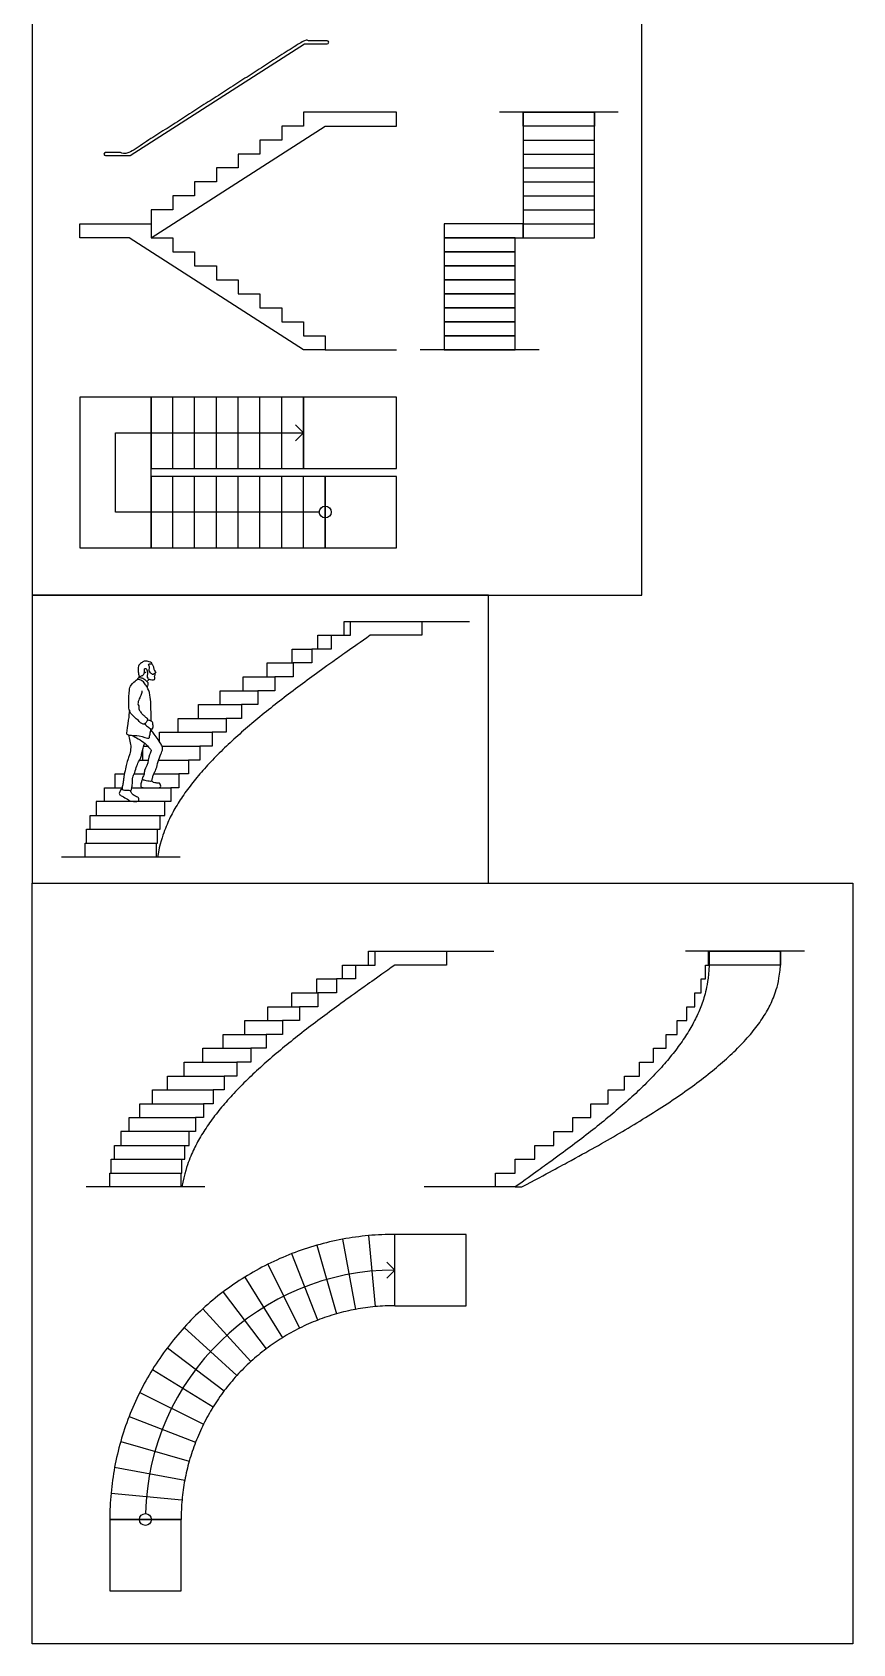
# Model space of a CAD drawing. Header units: millimetres. Extents: x 0.1 to 56.8, y -0.4 to 40.2.
# Drawn here: x 14.8 to 25.33, y 0.09 to 20.76 of the extents above; entities that cross this region are included whole.
import ezdxf

# ---------------------------------------------------------------- set-up
doc = ezdxf.new("R2010")
doc.units = ezdxf.units.MM
for name, color, linetype, true_color in [('AG-BUILDINGS', 7, 'Continuous', 0x66ccff), ('AG-DETAIL-DIAGRAM', 7, 'Continuous', 0xccff66), ('AG-DETAILS', 7, 'Continuous', 0x66ffff), ('AG-DIAGRAM', 7, 'Continuous', 0xfecc66), ('AG-PEOPLE', 7, 'Continuous', 0xfc6666), ('X-VPRT', 6, 'Continuous', 0xff00ff)]:
    doc.layers.add(name, color=color, linetype=linetype, true_color=true_color)

msp = doc.modelspace()

# ---------------------------------------------------------------- linework, layer by layer
at = {"layer": 'AG-BUILDINGS'}
for p, q in [((16.231, 11.604), (16.282, 11.604)), ((16.179, 11.426), (16.29, 11.426)), ((16.219, 11.426), (16.219, 11.567)), ((16.108, 11.248), (16.236, 11.248)), ((23.476, 8.972), (23.488, 8.972))]:
    msp.add_line(p, q, dxfattribs=at)
for points in [[(21.1, 19.738), (22.014, 19.738), (22.014, 19.558), (21.1, 19.558)], [(21.1, 18.303), (21.1, 18.124), (22.014, 18.124), (22.014, 18.303), (22.014, 18.483), (22.014, 18.662), (22.014, 18.841), (22.014, 19.021), (22.014, 19.2), (22.014, 19.379), (22.014, 19.558), (22.014, 19.738), (21.1, 19.738), (21.1, 19.558), (21.1, 19.379), (21.1, 19.2), (21.1, 19.021), (21.1, 18.841), (21.1, 18.662), (21.1, 18.483)], [(18.56, 16.69), (18.28, 16.69), (16.045, 18.124), (15.41, 18.124), (15.41, 18.303), (16.325, 18.303), (16.325, 18.124), (16.604, 18.124), (16.604, 17.945), (16.883, 17.945), (16.883, 17.766), (17.163, 17.766), (17.163, 17.586), (17.442, 17.586), (17.442, 17.407), (17.722, 17.407), (17.722, 17.228), (18.001, 17.228), (18.001, 17.048), (18.28, 17.048), (18.28, 16.869), (18.56, 16.869)], [(20.084, 18.303), (20.084, 18.124), (21.1, 18.124), (21.1, 18.303)], [(20.084, 18.124), (20.084, 17.945), (20.998, 17.945), (20.998, 18.124)], [(20.084, 17.945), (20.084, 17.766), (20.998, 17.766), (20.998, 17.945)], [(20.084, 17.766), (20.084, 17.586), (20.998, 17.586), (20.998, 17.766)], [(20.084, 17.586), (20.084, 17.407), (20.998, 17.407), (20.998, 17.586)], [(20.084, 17.407), (20.084, 17.228), (20.998, 17.228), (20.998, 17.407)], [(20.084, 17.228), (20.084, 17.048), (20.998, 17.048), (20.998, 17.228)], [(20.084, 17.048), (20.084, 16.869), (20.998, 16.869), (20.998, 17.048)], [(20.084, 16.869), (20.084, 16.69), (20.998, 16.69), (20.998, 16.869)], [(15.41, 14.15), (16.325, 14.15), (16.325, 16.08), (15.41, 16.08)], [(18.28, 15.166), (18.28, 16.08), (16.325, 16.08), (16.325, 15.166)], [(18.56, 15.064), (16.325, 15.064), (16.325, 14.15), (18.56, 14.15)], [(23.488, 8.972), (24.402, 8.972), (24.402, 8.795), (23.488, 8.795)]]:
    msp.add_lwpolyline(points, close=True, dxfattribs=at)
for points in [[(16.604, 15.166), (16.604, 16.08)], [(16.883, 15.166), (16.883, 16.08)], [(17.163, 15.166), (17.163, 16.08)], [(17.442, 15.166), (17.442, 16.08)], [(17.722, 15.166), (17.722, 16.08)], [(18.001, 15.166), (18.001, 16.08)], [(16.604, 14.15), (16.604, 15.064)], [(16.883, 14.15), (16.883, 15.064)], [(17.163, 14.15), (17.163, 15.064)], [(17.442, 14.15), (17.442, 15.064)], [(17.722, 14.15), (17.722, 15.064)], [(18.001, 14.15), (18.001, 15.064)], [(18.28, 14.15), (18.28, 15.064)], [(18.466, 12.848), (18.466, 13.026), (18.634, 13.026), (18.634, 12.848), (18.387, 12.848)], [(18.634, 13.026), (18.885, 13.026), (18.885, 13.204)], [(18.137, 12.671), (18.137, 12.848), (18.387, 12.848), (18.387, 12.671), (18.147, 12.671)], [(17.817, 12.493), (17.817, 12.671), (18.147, 12.671), (18.147, 12.493), (17.915, 12.493)], [(17.508, 12.315), (17.508, 12.493), (17.915, 12.493), (17.915, 12.315), (17.694, 12.315)], [(17.213, 12.137), (17.213, 12.315), (17.694, 12.315), (17.694, 12.137), (17.485, 12.137)], [(16.934, 11.959), (16.934, 12.137), (17.485, 12.137), (17.485, 11.959), (17.29, 11.959)], [(16.674, 11.782), (16.674, 11.959), (17.29, 11.959), (17.29, 11.782), (17.111, 11.782)], [(16.435, 11.661), (16.435, 11.782), (17.111, 11.782), (17.111, 11.604), (16.949, 11.604)], [(16.467, 11.604), (16.949, 11.604), (16.949, 11.426), (16.806, 11.426)], [(16.421, 11.426), (16.806, 11.426), (16.806, 11.248), (16.682, 11.248)], [(15.864, 11.07), (15.864, 11.248), (15.983, 11.248)], [(16.361, 11.248), (16.682, 11.248), (16.682, 11.07), (16.58, 11.07)], [(15.727, 10.893), (15.727, 11.07), (15.954, 11.07)], [(16.079, 11.07), (16.58, 11.07), (16.58, 10.893), (16.5, 10.893)], [(15.543, 10.537), (15.543, 10.715), (16.441, 10.715), (16.5, 10.715), (16.5, 10.893), (15.62, 10.893), (15.62, 10.715)], [(15.496, 10.359), (15.496, 10.537), (16.406, 10.537), (16.441, 10.537), (16.441, 10.715)], [(16.395, 10.181), (15.48, 10.181), (15.48, 10.359), (16.395, 10.359), (16.406, 10.359), (16.406, 10.537)], [(18.95, 8.795), (19.201, 8.795), (19.201, 8.972)], [(24.402, 8.795), (24.402, 8.972), (23.488, 8.972)], [(18.782, 8.617), (18.782, 8.795), (18.95, 8.795), (18.95, 8.617), (18.703, 8.617)], [(18.453, 8.439), (18.453, 8.617), (18.703, 8.617), (18.703, 8.439), (18.463, 8.439)], [(18.132, 8.261), (18.132, 8.439), (18.463, 8.439), (18.463, 8.261), (18.231, 8.261)], [(17.528, 7.906), (17.528, 8.083), (18.01, 8.083), (18.01, 7.906), (17.801, 7.906)], [(17.823, 8.083), (17.823, 8.261), (18.231, 8.261), (18.231, 8.083), (18.01, 8.083)], [(17.25, 7.728), (17.25, 7.906), (17.801, 7.906), (17.801, 7.728), (17.606, 7.728)], [(16.99, 7.55), (16.99, 7.728), (17.606, 7.728), (17.606, 7.55), (17.427, 7.55)], [(16.751, 7.372), (16.751, 7.55), (17.427, 7.55), (17.427, 7.372), (17.265, 7.372)], [(16.535, 7.194), (16.535, 7.372), (17.265, 7.372), (17.265, 7.194), (17.121, 7.194)], [(16.344, 7.017), (16.344, 7.194), (17.121, 7.194), (17.121, 7.017), (16.998, 7.017)], [(16.043, 6.661), (16.043, 6.839), (16.896, 6.839), (16.896, 6.661), (16.815, 6.661)], [(16.18, 6.839), (16.18, 7.017), (16.998, 7.017), (16.998, 6.839), (16.896, 6.839)], [(15.858, 6.305), (15.858, 6.483), (16.757, 6.483), (16.815, 6.483), (16.815, 6.661), (15.936, 6.661), (15.936, 6.483)], [(15.812, 6.128), (15.812, 6.305), (16.722, 6.305), (16.757, 6.305), (16.757, 6.483)], [(16.711, 5.95), (15.796, 5.95), (15.796, 6.128), (16.711, 6.128), (16.722, 6.128), (16.722, 6.305)], [(20.998, 5.95), (20.744, 5.95)], [(20.998, 5.95), (21.082, 5.95)], [(18.453, 5.201), (18.703, 4.321)], [(18.782, 5.278), (18.95, 4.379)], [(19.116, 5.325), (19.201, 4.414)], [(19.454, 4.426), (19.454, 5.34)], [(18.463, 4.241), (18.132, 5.093)], [(17.528, 4.792), (18.01, 4.015)], [(17.823, 4.957), (18.231, 4.138)], [(17.25, 4.601), (17.801, 3.872)], [(16.99, 4.386), (17.606, 3.71)], [(16.751, 4.147), (17.427, 3.531)], [(16.535, 3.887), (17.265, 3.336)], [(16.344, 3.608), (17.121, 3.127)], [(16.18, 3.313), (16.998, 2.905)], [(16.043, 3.004), (16.896, 2.674)], [(15.936, 2.684), (16.815, 2.433)], [(15.858, 2.355), (16.757, 2.187)], [(15.812, 2.02), (16.722, 1.936)], [(15.796, 1.683), (16.711, 1.683)]]:
    msp.add_lwpolyline(points, dxfattribs=at)
for radius, start, end in [(3.658, 105.8824, 111.1765), (3.658, 100.5882, 105.8824), (3.658, 95.2941, 100.5882), (3.658, 90, 95.2941), (3.658, 111.1765, 116.4706), (3.658, 121.7647, 127.0588), (3.658, 116.4706, 121.7647), (3.658, 127.0588, 132.3529), (3.658, 132.3529, 137.6471), (2.743, 100.5882, 105.8824), (2.743, 95.2941, 100.5882), (2.743, 90, 95.2941), (3.658, 137.6471, 142.9412), (2.743, 116.4706, 121.7647), (2.743, 111.1765, 116.4706), (2.743, 105.8824, 111.1765), (2.743, 121.7647, 127.0588), (3.658, 142.9412, 148.2353), (2.743, 127.0588, 132.3529), (3.658, 148.2353, 153.5294), (2.743, 137.6471, 142.9412), (2.743, 132.3529, 137.6471), (3.658, 153.5294, 158.8235), (2.743, 142.9412, 148.2353), (2.743, 148.2353, 153.5294), (3.658, 158.8235, 164.1176), (2.743, 153.5294, 158.8235), (3.658, 164.1176, 169.4118), (2.743, 158.8235, 164.1176), (3.658, 169.4118, 174.7059), (2.743, 164.1176, 169.4118), (2.743, 169.4118, 174.7059), (3.658, 174.7059, 180), (2.743, 174.7059, 180)]:
    msp.add_arc((19.454, 1.683), radius, start, end, dxfattribs=at)
for points in [[(18.801, 13.026), (18.801, 13.085), (18.801, 13.145), (18.801, 13.204), (18.829, 13.204), (18.857, 13.204), (18.885, 13.204), (18.969, 13.204), (19.054, 13.204), (19.138, 13.204), (19.443, 13.204), (19.748, 13.204), (19.799, 13.204), (19.799, 13.145), (19.799, 13.085), (19.799, 13.026), (19.748, 13.026), (19.443, 13.026), (19.138, 13.026), (18.885, 12.848), (18.634, 12.671), (18.387, 12.493), (18.147, 12.315), (17.915, 12.137), (17.694, 11.959), (17.485, 11.782), (17.29, 11.604), (17.111, 11.426), (16.949, 11.248), (16.806, 11.07), (16.682, 10.893), (16.58, 10.715), (16.5, 10.537), (16.441, 10.359), (16.406, 10.181), (16.403, 10.181), (16.399, 10.181), (16.395, 10.181), (16.395, 10.241), (16.395, 10.3), (16.395, 10.359)], [(19.116, 8.795), (19.116, 8.854), (19.116, 8.913), (19.116, 8.972), (19.144, 8.972), (19.173, 8.972), (19.201, 8.972), (19.285, 8.972), (19.369, 8.972), (19.454, 8.972), (19.759, 8.972), (20.063, 8.972), (20.115, 8.972), (20.115, 8.913), (20.115, 8.854), (20.115, 8.795), (20.063, 8.795), (19.759, 8.795), (19.454, 8.795), (19.201, 8.617), (18.95, 8.439), (18.703, 8.261), (18.463, 8.083), (18.231, 7.906), (18.01, 7.728), (17.801, 7.55), (17.606, 7.372), (17.427, 7.194), (17.265, 7.017), (17.121, 6.839), (16.998, 6.661), (16.896, 6.483), (16.815, 6.305), (16.757, 6.128), (16.722, 5.95), (16.718, 5.95), (16.714, 5.95), (16.711, 5.95), (16.711, 6.009), (16.711, 6.068), (16.711, 6.128)]]:
    msp.add_open_spline(points, degree=3, knots=[0, 0, 0, 0, 0.583333, 0.583333, 0.583333, 0.860138, 0.860138, 0.860138, 1.690554, 1.690554, 1.690554, 4.690554, 4.690554, 4.690554, 5.273887, 5.273887, 5.273887, 8.273887, 8.273887, 8.273887, 9.220698, 10.167508, 11.114319, 12.061129, 13.00794, 13.95475, 14.901561, 15.848371, 16.795182, 17.741992, 18.688803, 19.635613, 20.582424, 21.529234, 21.529234, 21.529234, 21.567627, 21.567627, 21.567627, 22.15096, 22.15096, 22.15096, 22.15096], dxfattribs=at)
for points, degree in [([(23.476, 8.795), (23.476, 8.884), (23.476, 8.972)], 2), ([(23.488, 8.972), (23.488, 8.884), (23.488, 8.795)], 2), ([(23.488, 8.795), (23.476, 8.617), (23.441, 8.439), (23.383, 8.261), (23.302, 8.083), (23.2, 7.906), (23.077, 7.728), (22.934, 7.55), (22.772, 7.372), (22.593, 7.194), (22.398, 7.017), (22.189, 6.839), (21.967, 6.661), (21.735, 6.483), (21.495, 6.305), (21.248, 6.128), (20.998, 5.95)], 3), ([(21.082, 5.95), (21.417, 6.128), (21.745, 6.305), (22.066, 6.483), (22.375, 6.661), (22.67, 6.839), (22.949, 7.017), (23.209, 7.194), (23.447, 7.372), (23.663, 7.55), (23.854, 7.728), (24.019, 7.906), (24.155, 8.083), (24.262, 8.261), (24.34, 8.439), (24.386, 8.617), (24.402, 8.795)], 3), ([(23.441, 8.617), (23.441, 8.706), (23.441, 8.795)], 2), ([(23.441, 8.795), (23.458, 8.795), (23.476, 8.795)], 2), ([(23.383, 8.439), (23.383, 8.528), (23.383, 8.617)], 2), ([(23.383, 8.617), (23.412, 8.617), (23.441, 8.617)], 2), ([(23.302, 8.261), (23.302, 8.35), (23.302, 8.439)], 2), ([(23.302, 8.439), (23.343, 8.439), (23.383, 8.439)], 2), ([(23.077, 7.906), (23.077, 7.995), (23.077, 8.083)], 2), ([(23.077, 8.083), (23.138, 8.083), (23.2, 8.083)], 2), ([(23.2, 8.083), (23.2, 8.172), (23.2, 8.261)], 2), ([(23.2, 8.261), (23.251, 8.261), (23.302, 8.261)], 2), ([(22.934, 7.728), (22.934, 7.817), (22.934, 7.906)], 2), ([(22.934, 7.906), (23.005, 7.906), (23.077, 7.906)], 2), ([(22.772, 7.55), (22.772, 7.639), (22.772, 7.728)], 2), ([(22.772, 7.728), (22.853, 7.728), (22.934, 7.728)], 2), ([(22.593, 7.372), (22.593, 7.461), (22.593, 7.55)], 2), ([(22.593, 7.55), (22.682, 7.55), (22.772, 7.55)], 2), ([(22.398, 7.194), (22.398, 7.283), (22.398, 7.372)], 2), ([(22.398, 7.372), (22.495, 7.372), (22.593, 7.372)], 2), ([(22.189, 7.017), (22.189, 7.106), (22.189, 7.194)], 2), ([(22.189, 7.194), (22.293, 7.194), (22.398, 7.194)], 2), ([(21.735, 6.661), (21.735, 6.75), (21.735, 6.839)], 2), ([(21.735, 6.839), (21.851, 6.839), (21.967, 6.839)], 2), ([(21.967, 6.839), (21.967, 6.928), (21.967, 7.017)], 2), ([(21.967, 7.017), (22.078, 7.017), (22.189, 7.017)], 2), ([(21.495, 6.483), (21.495, 6.572), (21.495, 6.661)], 2), ([(21.495, 6.661), (21.615, 6.661), (21.735, 6.661)], 2), ([(21.248, 6.305), (21.248, 6.394), (21.248, 6.483)], 2), ([(21.248, 6.483), (21.372, 6.483), (21.495, 6.483)], 2), ([(20.998, 6.128), (20.998, 6.217), (20.998, 6.305)], 2), ([(20.998, 6.305), (21.123, 6.305), (21.248, 6.305)], 2), ([(20.744, 5.95), (20.744, 6.039), (20.744, 6.128)], 2), ([(20.744, 6.128), (20.871, 6.128), (20.998, 6.128)], 2)]:
    msp.add_open_spline(points, degree=degree, dxfattribs=at)
at = {"layer": 'AG-DETAIL-DIAGRAM'}
for points in [[(21.1, 19.379), (22.014, 19.379)], [(21.1, 19.2), (22.014, 19.2)], [(21.1, 19.021), (22.014, 19.021)], [(21.1, 18.841), (22.014, 18.841)], [(21.1, 18.662), (22.014, 18.662)], [(21.1, 18.483), (22.014, 18.483)], [(21.1, 18.303), (22.014, 18.303)], [(19.454, 4.426), (20.368, 4.426), (20.368, 5.34), (19.454, 5.34)]]:
    msp.add_lwpolyline(points, dxfattribs=at)
for points in [[(19.474, 15.166), (19.474, 16.08), (18.28, 16.08), (18.28, 15.166)], [(19.474, 14.15), (19.474, 15.064), (18.56, 15.064), (18.56, 14.15)], [(16.711, 0.768), (16.711, 1.683), (15.796, 1.683), (15.796, 0.768)]]:
    msp.add_lwpolyline(points, close=True, dxfattribs=at)
at = {"layer": 'AG-DETAILS'}
for points in [[(15.74, 19.18), (16.056, 19.18), (18.292, 20.614), (18.585, 20.614)], [(16.325, 18.124), (18.56, 19.558), (19.474, 19.558), (19.474, 19.738), (18.28, 19.738), (18.28, 19.558), (18.001, 19.558), (18.001, 19.379), (17.722, 19.379), (17.722, 19.2), (17.442, 19.2), (17.442, 19.021), (17.163, 19.021), (17.163, 18.841), (16.883, 18.841), (16.883, 18.662), (16.604, 18.662), (16.604, 18.483), (16.325, 18.483), (16.325, 18.303)], [(18.179, 15.725), (18.28, 15.623), (18.179, 15.521)], [(18.484, 14.607), (15.867, 14.607), (15.867, 15.623), (18.28, 15.623)], [(19.352, 4.781), (19.454, 4.883), (19.352, 4.985)]]:
    msp.add_lwpolyline(points, dxfattribs=at)
for centre in [(18.56, 14.607), (16.253, 1.683)]:
    msp.add_circle(centre, 0.0762, dxfattribs=at)
for centre, radius, start, end in [((18.585, 20.633), 0.0191, 270, 90), ((15.74, 19.199), 0.0191, 90, 270), ((19.454, 1.683), 3.2, 90, 178.6358)]:
    msp.add_arc(centre, radius, start, end, dxfattribs=at)
msp.add_open_spline([(18.585, 20.652), (18.433, 20.652), (18.28, 20.652), (17.163, 19.935), (16.045, 19.218), (15.893, 19.218), (15.74, 19.218)], degree=2, knots=[-12.032196, -12.032196, -12.032196, -7.624213, -7.624213, 0, 0, 2.083333, 2.083333, 2.083333], dxfattribs=at)
at = {"layer": 'AG-DIAGRAM'}
for points in [[(22.319, 19.738), (20.795, 19.738)], [(18.56, 16.69), (19.474, 16.69)], [(21.303, 16.69), (19.779, 16.69)], [(19.799, 13.204), (20.409, 13.204)], [(16.7, 10.181), (15.176, 10.181)], [(20.115, 8.972), (20.725, 8.972)], [(24.707, 8.972), (23.183, 8.972)], [(17.015, 5.95), (15.491, 5.95)], [(20.744, 5.95), (19.83, 5.95)]]:
    msp.add_lwpolyline(points, dxfattribs=at)
at = {"layer": 'AG-PEOPLE'}
for points, knots in [([(16.263, 12.546), (16.257, 12.546), (16.243, 12.549), (16.241, 12.564), (16.238, 12.597), (16.257, 12.604), (16.268, 12.593), (16.275, 12.571), (16.279, 12.551), (16.279, 12.525), (16.27, 12.5), (16.281, 12.476), (16.299, 12.461), (16.333, 12.452), (16.378, 12.453), (16.375, 12.488), (16.367, 12.502), (16.38, 12.517), (16.377, 12.53), (16.377, 12.539), (16.361, 12.536), (16.352, 12.518), (16.334, 12.53), (16.32, 12.546), (16.297, 12.568), (16.303, 12.603), (16.309, 12.613), (16.303, 12.629), (16.286, 12.654), (16.304, 12.661), (16.329, 12.657), (16.343, 12.671), (16.284, 12.697), (16.238, 12.696), (16.201, 12.672), (16.151, 12.631), (16.163, 12.561), (16.166, 12.506), (16.187, 12.495), (16.2, 12.509), (16.222, 12.508), (16.23, 12.53), (16.241, 12.543), (16.246, 12.551)], [0, 0, 0, 0, 0.243036, 0.459734, 0.777775, 0.995429, 1.207912, 1.480443, 1.741896, 2.035524, 2.324188, 2.60469, 2.878853, 3.226385, 3.573204, 3.869819, 4.098679, 4.3296, 4.542357, 4.687326, 4.891612, 5.125079, 5.351625, 5.62491, 5.940552, 6.265809, 6.456269, 6.692548, 6.979641, 7.184393, 7.477861, 7.65423, 8.075499, 8.473531, 8.845679, 9.284247, 9.760008, 10.176783, 10.40775, 10.640091, 10.893978, 11.149483, 11.446646, 11.446646, 11.446646, 11.446646]), ([(16.333, 12.662), (16.336, 12.66), (16.343, 12.656), (16.355, 12.62), (16.362, 12.6), (16.361, 12.581), (16.377, 12.564), (16.39, 12.55), (16.38, 12.54), (16.375, 12.537)], [0, 0, 0, 0, 0.188868, 0.535466, 0.809065, 1.045413, 1.31935, 1.549703, 1.779596, 1.779596, 1.779596, 1.779596]), ([(16.209, 12.315), (16.207, 12.299), (16.201, 12.267), (16.172, 12.211), (16.162, 12.177), (16.153, 12.144), (16.171, 12.122), (16.165, 12.08), (16.189, 12.044), (16.205, 12.021), (16.231, 11.998), (16.262, 11.972), (16.279, 11.953), (16.285, 11.933), (16.259, 11.91), (16.242, 11.879), (16.201, 11.89), (16.176, 11.923), (16.122, 11.965), (16.093, 11.997), (16.055, 12.03), (16.039, 12.094), (16.037, 12.163), (16.043, 12.323), (16.061, 12.387), (16.135, 12.453), (16.149, 12.459), (16.156, 12.463)], [0, 0, 0, 0, 0.402973, 0.851098, 1.199596, 1.519165, 1.804765, 2.167516, 2.537368, 2.840665, 3.178122, 3.545838, 3.83451, 4.071058, 4.399861, 4.719956, 5.055084, 5.426983, 5.899491, 6.279934, 6.675427, 7.122667, 7.614343, 8.329385, 8.816367, 9.360405, 9.635426, 9.635426, 9.635426, 9.635426]), ([(16.156, 12.463), (16.159, 12.457), (16.186, 12.455), (16.23, 12.431), (16.261, 12.385), (16.276, 12.355), (16.283, 12.393), (16.287, 12.422), (16.262, 12.442), (16.224, 12.48), (16.171, 12.484), (16.158, 12.481), (16.153, 12.467), (16.156, 12.463)], [0, 0, 0, 0, 0.303625, 0.715406, 1.15557, 1.407912, 1.705071, 2.015842, 2.32261, 2.747064, 3.153517, 3.350176, 3.579036, 3.579036, 3.579036, 3.579036]), ([(16.168, 12.483), (16.17, 12.486), (16.174, 12.492), (16.175, 12.499), (16.175, 12.503)], [0, 0, 0, 0, 0.1903092, 0.376281, 0.376281, 0.376281, 0.376281]), ([(16.275, 12.432), (16.278, 12.438), (16.288, 12.451), (16.297, 12.458), (16.301, 12.462)], [0, 0, 0, 0, 0.2755775, 0.5155518, 0.5155518, 0.5155518, 0.5155518]), ([(16.327, 11.924), (16.327, 11.951), (16.324, 12.035), (16.323, 12.265), (16.289, 12.331), (16.274, 12.365)], [4.780704, 4.780704, 4.780704, 4.780704, 5.233204, 6.128943, 6.733196, 6.733196, 6.733196, 6.733196]), ([(16.047, 12.065), (16.043, 12.022), (16.038, 11.95), (16.006, 11.775), (16.012, 11.756), (16.078, 11.736), (16.165, 11.753), (16.308, 11.686), (16.305, 11.735), (16.317, 11.776), (16.322, 11.813), (16.323, 11.826)], [0, 0, 0, 0, 0.647362, 1.385159, 1.612955, 2.046036, 2.625534, 3.278597, 3.572866, 4.014571, 4.232948, 4.232948, 4.232948, 4.232948]), ([(16.076, 11.743), (16.098, 11.732), (16.14, 11.709), (16.233, 11.659), (16.291, 11.594), (16.324, 11.56), (16.331, 11.54), (16.299, 11.493), (16.281, 11.351), (16.235, 11.3), (16.24, 11.239), (16.22, 11.212), (16.205, 11.18), (16.248, 11.164), (16.314, 11.156), (16.34, 11.154), (16.342, 11.199), (16.357, 11.239), (16.376, 11.278), (16.4, 11.332), (16.42, 11.438), (16.461, 11.516), (16.48, 11.583), (16.454, 11.631), (16.406, 11.709), (16.356, 11.771), (16.333, 11.801), (16.322, 11.814)], [0, 0, 0, 0, 0.485635, 1.073782, 1.616344, 1.995071, 2.228874, 2.641195, 3.276099, 3.749606, 4.172177, 4.507023, 4.800153, 5.150048, 5.634631, 5.885171, 6.238683, 6.621999, 6.991929, 7.429836, 7.965823, 8.514242, 8.971722, 9.379303, 9.930428, 10.446039, 10.868474, 10.868474, 10.868474, 10.868474]), ([(16.244, 11.889), (16.251, 11.881), (16.267, 11.863), (16.293, 11.848), (16.329, 11.815), (16.355, 11.838), (16.349, 11.87), (16.35, 11.916), (16.309, 11.932), (16.291, 11.936), (16.281, 11.936)], [0, 0, 0, 0, 0.33223, 0.657222, 1.033122, 1.313772, 1.638781, 2.008532, 2.361333, 2.670074, 2.670074, 2.670074, 2.670074]), ([(16.034, 11.75), (16.042, 11.723), (16.053, 11.667), (16.071, 11.588), (16.051, 11.505), (16.039, 11.459), (16.012, 11.389), (16, 11.315), (15.973, 11.217), (15.972, 11.164), (15.967, 11.134), (15.957, 11.081), (15.949, 11.052), (15.987, 11.034), (16.015, 11.046), (16.065, 11.03), (16.075, 11.049), (16.083, 11.091), (16.092, 11.16), (16.084, 11.205), (16.12, 11.267), (16.139, 11.351), (16.171, 11.416), (16.2, 11.455), (16.205, 11.518), (16.222, 11.58), (16.236, 11.621), (16.244, 11.641)], [0, 0, 0, 0, 0.529717, 1.045973, 1.563322, 1.962817, 2.447824, 2.957618, 3.5367, 3.943093, 4.260459, 4.681118, 4.976967, 5.304547, 5.632257, 6.021867, 6.248559, 6.625048, 7.10511, 7.481759, 7.952237, 8.493522, 8.978852, 9.372068, 9.815349, 10.27883, 10.742335, 10.742335, 10.742335, 10.742335]), ([(16.216, 11.18), (16.209, 11.169), (16.199, 11.148), (16.192, 11.1), (16.198, 11.073), (16.255, 11.069), (16.336, 11.072), (16.458, 11.066), (16.448, 11.106), (16.436, 11.134), (16.389, 11.129), (16.358, 11.137), (16.342, 11.151), (16.336, 11.159)], [0, 0, 0, 0, 0.347371, 0.749552, 1.00896, 1.427049, 1.99129, 2.567799, 2.866358, 3.16139, 3.536861, 3.864878, 4.176597, 4.176597, 4.176597, 4.176597]), ([(15.953, 11.062), (15.946, 11.055), (15.932, 11.042), (15.914, 10.998), (15.922, 10.977), (15.973, 10.953), (16.039, 10.911), (16.066, 10.895), (16.167, 10.889), (16.168, 10.916), (16.17, 10.946), (16.136, 10.953), (16.078, 10.987), (16.068, 11.017), (16.065, 11.03), (16.063, 11.036)], [0, 0, 0, 0, 0.313548, 0.695259, 0.945303, 1.367861, 1.876068, 2.30399, 2.784463, 3.041864, 3.328499, 3.638183, 4.050606, 4.462972, 4.716886, 4.716886, 4.716886, 4.716886])]:
    msp.add_open_spline(points, degree=3, knots=knots, dxfattribs=at)
at = {"layer": 'X-VPRT'}
for points in [[(14.801, 13.54), (22.624, 13.54), (22.624, 21.262), (14.801, 21.262)], [(14.801, 13.54), (14.801, 9.848), (20.654, 9.848), (20.654, 13.54)], [(14.801, 0.089), (14.801, 9.848), (25.328, 9.848), (25.328, 0.089)]]:
    msp.add_lwpolyline(points, close=True, dxfattribs=at)

doc.saveas('drawing.dxf')
